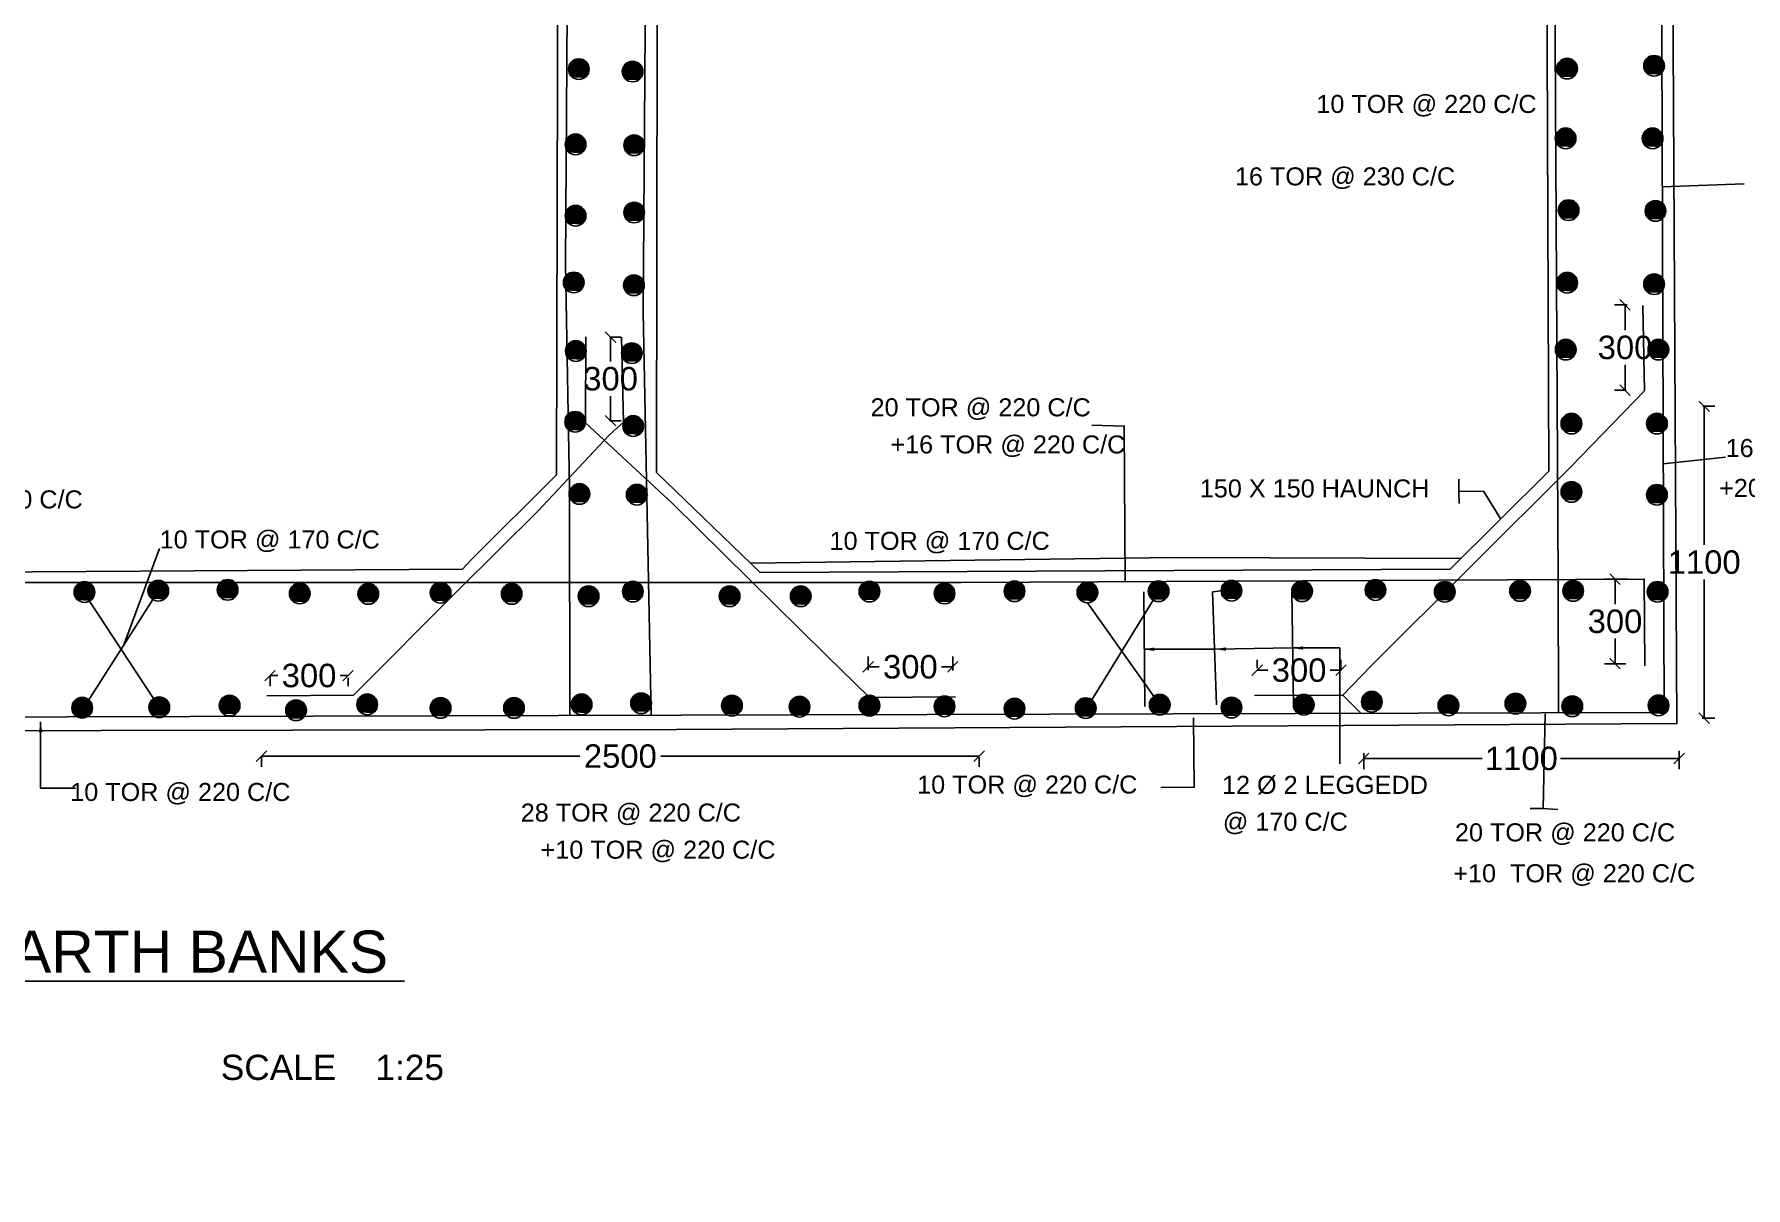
# Model space of a CAD drawing. Header units: inches. Extents: x 130.5 to 230.5, y 130.1 to 207.5.
# Drawn here: x 166.39 to 195.57, y 168.81 to 188.48 of the extents above; entities that cross this region are included whole.
import ezdxf

# ---------------------------------------------------------------- set-up
doc = ezdxf.new("R2010")
doc.units = ezdxf.units.IN
doc.header["$MEASUREMENT"] = 0
doc.layers.add('DRAWING', color=7, linetype='Continuous')
doc.styles.get("Standard").update_dxf_attribs({"font": 'arial.ttf'})
doc.dimstyles.get("Standard").update_dxf_attribs({"dimtxt": 0.18, "dimasz": 0.18, "dimexe": 0.18, "dimexo": 0.0625, "dimgap": 0.09, "dimtad": 0, "dimtih": 1, "dimtoh": 1, "dimdec": 4, "dimzin": 0, "dimdsep": 46, "dimtxsty": 'Standard', "dimblk": 'OBLIQUE', "dimblk1": 'OBLIQUE', "dimcen": 0.09, "dimadec": 0, "dimazin": 0, "dimtfac": 1, "dimtdec": 4, "dimtofl": 0, "dimtmove": 0, "dimatfit": 3, "dimfxl": 0, "dimtolj": 1, "dimtzin": 0, "dimarcsym": 0})
picture_1 = doc.add_image_def('image1.jpg', size_in_pixel=(4276, 3308))

# ---------------------------------------------------------------- blocks, each defined once
blk = doc.blocks.new('_Oblique')
at = {"color": 0, "linetype": 'ByBlock', "lineweight": -2}
blk.add_line((-0.5, -0.5), (0.5, 0.5), dxfattribs=at)
blk = doc.blocks.new('*D28')
at = {"layer": 'Defpoints', "color": 0, "transparency": 16777216}
for p in [(193.606, 183.869), (193.51, 182.414), (193.59, 182.414)]:
    blk.add_point(p, dxfattribs=at)
at = {"layer": 'DRAWING', "color": 0, "lineweight": -2, "transparency": 16777216}
for p, q in [((193.544, 183.869), (193.33, 183.869)), ((193.51, 183.869), (193.51, 183.436)), ((193.51, 182.414), (193.51, 182.847)), ((193.528, 182.414), (193.33, 182.414))]:
    blk.add_line(p, q, dxfattribs=at)
at = {"layer": 'DRAWING', "color": 0, "lineweight": -2, "transparency": 16777216, "xscale": 0.18, "yscale": 0.18, "zscale": 0.18}
for p, rotation in [((193.51, 183.869), 90), ((193.51, 182.414), 270)]:
    blk.add_blockref('_Oblique', p, dxfattribs=dict(at, rotation=rotation))
at = {"layer": 'DRAWING', "color": 0, "transparency": 16777216, "insert": (193.51, 183.141), "char_height": 0.4, "attachment_point": 5}
blk.add_mtext('\\A1;300', dxfattribs=at)
blk = doc.blocks.new('*D29')
at = {"layer": 'Defpoints', "color": 0, "transparency": 16777216}
for p in [(176.154, 183.32), (176.141, 181.894), (176.218, 181.894)]:
    blk.add_point(p, dxfattribs=at)
at = {"layer": 'DRAWING', "color": 0, "lineweight": -2, "transparency": 16777216}
for p, q in [((176.216, 183.32), (176.398, 183.32)), ((176.218, 183.32), (176.218, 182.901)), ((176.218, 181.894), (176.218, 182.313)), ((176.204, 181.894), (176.398, 181.894))]:
    blk.add_line(p, q, dxfattribs=at)
at = {"layer": 'DRAWING', "color": 0, "lineweight": -2, "transparency": 16777216, "xscale": 0.18, "yscale": 0.18, "zscale": 0.18}
for p, rotation in [((176.218, 183.32), 90), ((176.218, 181.894), 270)]:
    blk.add_blockref('_Oblique', p, dxfattribs=dict(at, rotation=rotation))
at = {"layer": 'DRAWING', "color": 0, "transparency": 16777216, "insert": (176.218, 182.607), "char_height": 0.4, "attachment_point": 5}
blk.add_mtext('\\A1;300', dxfattribs=at)
blk = doc.blocks.new('*D37')
at = {"layer": 'Defpoints', "color": 0, "transparency": 16777216}
for p in [(170.413, 177.594), (171.742, 177.574), (171.742, 177.546)]:
    blk.add_point(p, dxfattribs=at)
at = {"layer": 'DRAWING', "color": 0, "lineweight": -2, "transparency": 16777216}
for p, q in [((170.413, 177.546), (170.547, 177.546)), ((170.413, 177.531), (170.413, 177.366)), ((171.742, 177.546), (171.609, 177.546)), ((171.742, 177.511), (171.742, 177.366))]:
    blk.add_line(p, q, dxfattribs=at)
at = {"layer": 'DRAWING', "color": 0, "lineweight": -2, "transparency": 16777216, "xscale": 0.18, "yscale": 0.18, "zscale": 0.18, "rotation": 180}
blk.add_blockref('_Oblique', (170.413, 177.546), dxfattribs=at)
at = {"layer": 'DRAWING', "color": 0, "lineweight": -2, "transparency": 16777216, "xscale": 0.18, "yscale": 0.18, "zscale": 0.18}
blk.add_blockref('_Oblique', (171.742, 177.546), dxfattribs=at)
at = {"layer": 'DRAWING', "color": 0, "transparency": 16777216, "insert": (171.078, 177.546), "char_height": 0.4, "attachment_point": 5}
blk.add_mtext('\\A1;300', dxfattribs=at)
blk = doc.blocks.new('*D38')
at = {"layer": 'Defpoints', "color": 0, "transparency": 16777216}
for p in [(182.049, 177.695), (180.607, 177.575), (182.049, 177.569)]:
    blk.add_point(p, dxfattribs=at)
at = {"layer": 'DRAWING', "color": 0, "lineweight": -2, "transparency": 16777216}
for p, q in [((180.607, 177.638), (180.607, 177.875)), ((180.607, 177.695), (180.797, 177.695)), ((182.049, 177.695), (181.859, 177.695)), ((182.049, 177.632), (182.049, 177.875))]:
    blk.add_line(p, q, dxfattribs=at)
at = {"layer": 'DRAWING', "color": 0, "lineweight": -2, "transparency": 16777216, "xscale": 0.18, "yscale": 0.18, "zscale": 0.18, "rotation": 180}
blk.add_blockref('_Oblique', (180.607, 177.695), dxfattribs=at)
at = {"layer": 'DRAWING', "color": 0, "lineweight": -2, "transparency": 16777216, "xscale": 0.18, "yscale": 0.18, "zscale": 0.18}
blk.add_blockref('_Oblique', (182.049, 177.695), dxfattribs=at)
at = {"layer": 'DRAWING', "color": 0, "transparency": 16777216, "insert": (181.328, 177.695), "char_height": 0.4, "attachment_point": 5}
blk.add_mtext('\\A1;300', dxfattribs=at)
blk = doc.blocks.new('*D39')
at = {"layer": 'Defpoints', "color": 0, "transparency": 16777216}
for p in [(187.24, 177.612), (188.668, 177.638), (188.668, 177.579)]:
    blk.add_point(p, dxfattribs=at)
at = {"layer": 'DRAWING', "color": 0, "lineweight": -2, "transparency": 16777216}
for p, q in [((187.24, 177.675), (187.24, 177.818)), ((188.668, 177.641), (188.668, 177.818)), ((187.24, 177.638), (187.423, 177.638)), ((188.668, 177.638), (188.485, 177.638))]:
    blk.add_line(p, q, dxfattribs=at)
at = {"layer": 'DRAWING', "color": 0, "lineweight": -2, "transparency": 16777216, "xscale": 0.18, "yscale": 0.18, "zscale": 0.18, "rotation": 180}
blk.add_blockref('_Oblique', (187.24, 177.638), dxfattribs=at)
at = {"layer": 'DRAWING', "color": 0, "lineweight": -2, "transparency": 16777216, "xscale": 0.18, "yscale": 0.18, "zscale": 0.18}
blk.add_blockref('_Oblique', (188.668, 177.638), dxfattribs=at)
at = {"layer": 'DRAWING', "color": 0, "transparency": 16777216, "insert": (187.954, 177.638), "char_height": 0.4, "attachment_point": 5}
blk.add_mtext('\\A1;300', dxfattribs=at)
blk = doc.blocks.new('*D40')
at = {"layer": 'Defpoints', "color": 0, "transparency": 16777216}
for p in [(193.625, 179.193), (193.339, 177.75), (193.589, 177.75)]:
    blk.add_point(p, dxfattribs=at)
at = {"layer": 'DRAWING', "color": 0, "lineweight": -2, "transparency": 16777216}
for p, q in [((193.562, 179.193), (193.159, 179.193)), ((193.339, 179.193), (193.339, 178.766)), ((193.339, 177.75), (193.339, 178.177)), ((193.526, 177.75), (193.159, 177.75))]:
    blk.add_line(p, q, dxfattribs=at)
at = {"layer": 'DRAWING', "color": 0, "lineweight": -2, "transparency": 16777216, "xscale": 0.18, "yscale": 0.18, "zscale": 0.18}
for p, rotation in [((193.339, 179.193), 90), ((193.339, 177.75), 270)]:
    blk.add_blockref('_Oblique', p, dxfattribs=dict(at, rotation=rotation))
at = {"layer": 'DRAWING', "color": 0, "transparency": 16777216, "insert": (193.339, 178.471), "char_height": 0.4, "attachment_point": 5}
blk.add_mtext('\\A1;300', dxfattribs=at)
blk = doc.blocks.new('*D41')
at = {"layer": 'Defpoints', "color": 0, "transparency": 16777216}
for p in [(194.775, 182.139), (194.859, 182.139), (194.764, 176.821)]:
    blk.add_point(p, dxfattribs=at)
at = {"layer": 'DRAWING', "color": 0, "lineweight": -2, "transparency": 16777216}
for p, q in [((194.838, 182.139), (195.039, 182.139)), ((194.859, 182.139), (194.859, 179.775)), ((194.859, 176.821), (194.859, 179.186)), ((194.827, 176.821), (195.039, 176.821))]:
    blk.add_line(p, q, dxfattribs=at)
at = {"layer": 'DRAWING', "color": 0, "lineweight": -2, "transparency": 16777216, "xscale": 0.18, "yscale": 0.18, "zscale": 0.18}
for p, rotation in [((194.859, 182.139), 90), ((194.859, 176.821), 270)]:
    blk.add_blockref('_Oblique', p, dxfattribs=dict(at, rotation=rotation))
at = {"layer": 'DRAWING', "color": 0, "transparency": 16777216, "insert": (194.859, 179.48), "char_height": 0.4, "attachment_point": 5}
blk.add_mtext('\\A1;1100', dxfattribs=at)
blk = doc.blocks.new('*D47')
at = {"layer": 'Defpoints', "color": 0, "transparency": 16777216}
for p in [(170.269, 176.227), (182.499, 176.214), (182.499, 176.172)]:
    blk.add_point(p, dxfattribs=at)
at = {"layer": 'DRAWING', "color": 0, "lineweight": -2, "transparency": 16777216}
for p, q in [((170.269, 176.172), (175.694, 176.172)), ((170.269, 176.165), (170.269, 175.992)), ((182.499, 176.172), (177.074, 176.172)), ((182.499, 176.151), (182.499, 175.992))]:
    blk.add_line(p, q, dxfattribs=at)
at = {"layer": 'DRAWING', "color": 0, "lineweight": -2, "transparency": 16777216, "xscale": 0.18, "yscale": 0.18, "zscale": 0.18, "rotation": 180}
blk.add_blockref('_Oblique', (170.269, 176.172), dxfattribs=at)
at = {"layer": 'DRAWING', "color": 0, "lineweight": -2, "transparency": 16777216, "xscale": 0.18, "yscale": 0.18, "zscale": 0.18}
blk.add_blockref('_Oblique', (182.499, 176.172), dxfattribs=at)
at = {"layer": 'DRAWING', "color": 0, "transparency": 16777216, "insert": (176.384, 176.172), "char_height": 0.4, "attachment_point": 5}
blk.add_mtext('\\A1;2500', dxfattribs=at)
blk = doc.blocks.new('*D48')
at = {"layer": 'Defpoints', "color": 0, "transparency": 16777216}
for p in [(189.055, 176.29), (194.431, 176.325), (194.431, 176.132)]:
    blk.add_point(p, dxfattribs=at)
at = {"layer": 'DRAWING', "color": 0, "lineweight": -2, "transparency": 16777216}
for p, q in [((189.055, 176.227), (189.055, 175.952)), ((194.431, 176.262), (194.431, 175.952)), ((189.055, 176.132), (191.075, 176.132)), ((194.431, 176.132), (192.41, 176.132))]:
    blk.add_line(p, q, dxfattribs=at)
at = {"layer": 'DRAWING', "color": 0, "lineweight": -2, "transparency": 16777216, "xscale": 0.18, "yscale": 0.18, "zscale": 0.18, "rotation": 180}
blk.add_blockref('_Oblique', (189.055, 176.132), dxfattribs=at)
at = {"layer": 'DRAWING', "color": 0, "lineweight": -2, "transparency": 16777216, "xscale": 0.18, "yscale": 0.18, "zscale": 0.18}
blk.add_blockref('_Oblique', (194.431, 176.132), dxfattribs=at)
at = {"layer": 'DRAWING', "color": 0, "transparency": 16777216, "insert": (191.743, 176.132), "char_height": 0.4, "attachment_point": 5}
blk.add_mtext('\\A1;1100', dxfattribs=at)

msp = doc.modelspace()

# ---------------------------------------------------------------- hatches: boundary and pattern name
at = {"layer": 'DRAWING'}
h = msp.add_hatch(color=256, dxfattribs=at)
h.dxf.hatch_style = 1
h.paths.add_polyline_path([(175.50035, 187.88897, 0.23868129), (175.57218, 187.74707), (175.77608, 187.74381, 0.24714778), (175.8525, 187.88897, 1)])
h = msp.add_hatch(color=256, dxfattribs=at)
h.dxf.hatch_style = 1
h.paths.add_polyline_path([(176.41676, 187.84798, 0.23868129), (176.48859, 187.70608), (176.69249, 187.70282, 0.24714778), (176.76891, 187.84798, 1)])
h = msp.add_hatch(color=256, dxfattribs=at)
h.dxf.hatch_style = 1
h.paths.add_polyline_path([(192.34607, 187.89736, 0.23868129), (192.4179, 187.75547), (192.6218, 187.7522, 0.24714778), (192.69822, 187.89736, 1)])
h = msp.add_hatch(color=256, dxfattribs=at)
h.dxf.hatch_style = 1
h.paths.add_polyline_path([(193.82811, 187.9459, 0.23868129), (193.89994, 187.804), (194.10384, 187.80074, 0.24714778), (194.18026, 187.9459, 1)])
h = msp.add_hatch(color=256, dxfattribs=at)
h.dxf.hatch_style = 1
h.paths.add_polyline_path([(175.44564, 186.60472, 0.23868129), (175.51747, 186.46282), (175.72137, 186.45956, 0.24714778), (175.79779, 186.60472, 1)])
h = msp.add_hatch(color=256, dxfattribs=at)
h.dxf.hatch_style = 1
h.paths.add_polyline_path([(176.44412, 186.59106, 0.23868129), (176.51594, 186.44916), (176.71985, 186.4459, 0.24714778), (176.79627, 186.59106, 1)])
h = msp.add_hatch(color=256, dxfattribs=at)
h.dxf.hatch_style = 1
h.paths.add_polyline_path([(192.32177, 186.70822, 0.23868129), (192.3936, 186.56632), (192.5975, 186.56306, 0.24714778), (192.67392, 186.70822, 1)])
h = msp.add_hatch(color=256, dxfattribs=at)
h.dxf.hatch_style = 1
h.paths.add_polyline_path([(193.80381, 186.70822, 0.23868129), (193.87564, 186.56632), (194.07954, 186.56306, 0.24714778), (194.15596, 186.70822, 1)])
h = msp.add_hatch(color=256, dxfattribs=at)
h.dxf.hatch_style = 1
h.paths.add_polyline_path([(175.44564, 185.38878, 0.23868129), (175.51747, 185.24688), (175.72137, 185.24362, 0.24714778), (175.79779, 185.38878, 1)])
h = msp.add_hatch(color=256, dxfattribs=at)
h.dxf.hatch_style = 1
h.paths.add_polyline_path([(176.44412, 185.44343, 0.23868129), (176.51594, 185.30153), (176.71985, 185.29827, 0.24714778), (176.79627, 185.44343, 1)])
h = msp.add_hatch(color=256, dxfattribs=at)
h.dxf.hatch_style = 1
h.paths.add_polyline_path([(192.37171, 185.48376, 0.23868129), (192.44354, 185.34186), (192.64744, 185.3386, 0.24714778), (192.72386, 185.48376, 1)])
h = msp.add_hatch(color=256, dxfattribs=at)
h.dxf.hatch_style = 1
h.paths.add_polyline_path([(193.8524, 185.47054, 0.23868129), (193.92423, 185.32864), (194.12814, 185.32538, 0.24714778), (194.20456, 185.47054, 1)])
h = msp.add_hatch(color=256, dxfattribs=at)
h.dxf.hatch_style = 1
h.paths.add_polyline_path([(175.41323, 184.25134, 0.23868129), (175.48506, 184.10944), (175.68896, 184.10618, 0.24714778), (175.76538, 184.25134, 1)])
h = msp.add_hatch(color=256, dxfattribs=at)
h.dxf.hatch_style = 1
h.paths.add_polyline_path([(192.34741, 184.24608, 0.23868129), (192.41924, 184.10418), (192.62314, 184.10092, 0.24714778), (192.69956, 184.24608, 1)])
h = msp.add_hatch(color=256, dxfattribs=at)
h.dxf.hatch_style = 1
h.paths.add_polyline_path([(193.82945, 184.22181, 0.23868129), (193.90128, 184.07991), (194.10518, 184.07665, 0.24714778), (194.1816, 184.22181, 1)])
h = msp.add_hatch(color=256, dxfattribs=at)
h.dxf.hatch_style = 1
h.paths.add_polyline_path([(176.43984, 184.20308, 0.23868129), (176.51166, 184.06118), (176.71557, 184.05792, 0.24714778), (176.79199, 184.20308, 1)])
h = msp.add_hatch(color=256, dxfattribs=at)
h.dxf.hatch_style = 1
h.paths.add_polyline_path([(175.44946, 183.08113, 0.23868129), (175.52129, 182.93923), (175.7252, 182.93597, 0.24714778), (175.80162, 183.08113, 1)])
h = msp.add_hatch(color=256, dxfattribs=at)
h.dxf.hatch_style = 1
h.paths.add_polyline_path([(176.4036, 183.04493, 0.23868129), (176.47543, 182.90303), (176.67933, 182.89977, 0.24714778), (176.75575, 183.04493, 1)])
h = msp.add_hatch(color=256, dxfattribs=at)
h.dxf.hatch_style = 1
h.paths.add_polyline_path([(192.32312, 183.10547, 0.23868129), (192.39495, 182.96357), (192.59885, 182.96031, 0.24714778), (192.67527, 183.10547, 1)])
h = msp.add_hatch(color=256, dxfattribs=at)
h.dxf.hatch_style = 1
h.paths.add_polyline_path([(193.90234, 183.10547, 0.23868129), (193.97417, 182.96357), (194.17807, 182.96031, 0.24714778), (194.25449, 183.10547, 1)])
h = msp.add_hatch(color=256, dxfattribs=at)
h.dxf.hatch_style = 1
h.paths.add_polyline_path([(175.43739, 181.87472, 0.23868129), (175.50922, 181.73282), (175.71312, 181.72956, 0.24714778), (175.78954, 181.87472, 1)])
h = msp.add_hatch(color=256, dxfattribs=at)
h.dxf.hatch_style = 1
h.paths.add_polyline_path([(176.42776, 181.80234, 0.23868129), (176.49959, 181.66044), (176.70349, 181.65718, 0.24714778), (176.77991, 181.80234, 1)])
h = msp.add_hatch(color=256, dxfattribs=at)
h.dxf.hatch_style = 1
h.paths.add_polyline_path([(192.4203, 181.84352, 0.23868129), (192.49213, 181.70162), (192.69603, 181.69836, 0.24714778), (192.77245, 181.84352, 1)])
h = msp.add_hatch(color=256, dxfattribs=at)
h.dxf.hatch_style = 1
h.paths.add_polyline_path([(193.87804, 181.84352, 0.23868129), (193.94987, 181.70162), (194.15377, 181.69836, 0.24714778), (194.23019, 181.84352, 1)])
h = msp.add_hatch(color=256, dxfattribs=at)
h.dxf.hatch_style = 1
h.paths.add_polyline_path([(175.50985, 180.64419, 0.23868129), (175.58168, 180.50229), (175.78558, 180.49903, 0.24714778), (175.862, 180.64419, 1)])
h = msp.add_hatch(color=256, dxfattribs=at)
h.dxf.hatch_style = 1
h.paths.add_polyline_path([(176.48815, 180.63212, 0.23868129), (176.55998, 180.49022), (176.76388, 180.48696, 0.24714778), (176.8403, 180.63212, 1)])
h = msp.add_hatch(color=256, dxfattribs=at)
h.dxf.hatch_style = 1
h.paths.add_polyline_path([(192.4203, 180.67864, 0.23868129), (192.49213, 180.53675), (192.69603, 180.53348, 0.24714778), (192.77245, 180.67864, 1)])
h = msp.add_hatch(color=256, dxfattribs=at)
h.dxf.hatch_style = 1
h.paths.add_polyline_path([(193.87804, 180.63011, 0.23868129), (193.94987, 180.48821), (194.15377, 180.48495, 0.24714778), (194.23019, 180.63011, 1)])
h = msp.add_hatch(color=256, dxfattribs=at)
h.dxf.hatch_style = 1
h.paths.add_polyline_path([(167.07336, 178.97095, 0.23868129), (167.14519, 178.82906), (167.34909, 178.82579, 0.24714778), (167.42551, 178.97095, 1)])
h = msp.add_hatch(color=256, dxfattribs=at)
h.dxf.hatch_style = 1
h.paths.add_polyline_path([(168.33268, 178.99425, 0.23868129), (168.40451, 178.85235), (168.60842, 178.84909, 0.24714778), (168.68484, 178.99425, 1)])
h = msp.add_hatch(color=256, dxfattribs=at)
h.dxf.hatch_style = 1
h.paths.add_polyline_path([(169.51427, 179.00978, 0.23868129), (169.5861, 178.86788), (169.79, 178.86462, 0.24714778), (169.86642, 179.00978, 1)])
h = msp.add_hatch(color=256, dxfattribs=at)
h.dxf.hatch_style = 1
h.paths.add_polyline_path([(173.14385, 178.96025, 0.23868129), (173.21568, 178.81835), (173.41958, 178.81509, 0.24714778), (173.496, 178.96025, 1)])
h = msp.add_hatch(color=256, dxfattribs=at)
h.dxf.hatch_style = 1
h.paths.add_polyline_path([(176.42166, 178.98009, 0.23868129), (176.49349, 178.8382), (176.69739, 178.83493, 0.24714778), (176.77381, 178.98009, 1)])
h = msp.add_hatch(color=256, dxfattribs=at)
h.dxf.hatch_style = 1
h.paths.add_polyline_path([(180.45436, 178.98009, 0.23868129), (180.52619, 178.8382), (180.73009, 178.83493, 0.24714778), (180.80651, 178.98009, 1)])
h = msp.add_hatch(color=256, dxfattribs=at)
h.dxf.hatch_style = 1
h.paths.add_polyline_path([(182.92737, 178.98541, 0.23868129), (182.9992, 178.84352), (183.2031, 178.84026, 0.24714778), (183.27952, 178.98541, 1)])
h = msp.add_hatch(color=256, dxfattribs=at)
h.dxf.hatch_style = 1
h.paths.add_polyline_path([(184.16969, 178.96587, 0.23868129), (184.24152, 178.82397), (184.44542, 178.82071, 0.24714778), (184.52184, 178.96587, 1)])
h = msp.add_hatch(color=256, dxfattribs=at)
h.dxf.hatch_style = 1
h.paths.add_polyline_path([(185.38266, 178.98541, 0.23868129), (185.45449, 178.84352), (185.65839, 178.84026, 0.24714778), (185.73481, 178.98541, 1)])
h = msp.add_hatch(color=256, dxfattribs=at)
h.dxf.hatch_style = 1
h.paths.add_polyline_path([(186.62498, 178.99519, 0.23868129), (186.69681, 178.85329), (186.90071, 178.85003, 0.24714778), (186.97713, 178.99519, 1)])
h = msp.add_hatch(color=256, dxfattribs=at)
h.dxf.hatch_style = 1
h.paths.add_polyline_path([(187.82816, 178.98541, 0.23868129), (187.89999, 178.84352), (188.1039, 178.84026, 0.24714778), (188.18032, 178.98541, 1)])
h = msp.add_hatch(color=256, dxfattribs=at)
h.dxf.hatch_style = 1
h.paths.add_polyline_path([(189.07965, 179.00638, 0.23868129), (189.15148, 178.86448), (189.35539, 178.86122, 0.24714778), (189.43181, 179.00638, 1)])
h = msp.add_hatch(color=256, dxfattribs=at)
h.dxf.hatch_style = 1
h.paths.add_polyline_path([(190.26124, 178.97597, 0.23868129), (190.33307, 178.83407), (190.53697, 178.83081, 0.24714778), (190.61339, 178.97597, 1)])
h = msp.add_hatch(color=256, dxfattribs=at)
h.dxf.hatch_style = 1
h.paths.add_polyline_path([(191.54352, 178.99159, 0.23868129), (191.61535, 178.84969), (191.81925, 178.84643, 0.24714778), (191.89567, 178.99159, 1)])
h = msp.add_hatch(color=256, dxfattribs=at)
h.dxf.hatch_style = 1
h.paths.add_polyline_path([(192.45049, 178.99159, 0.23868129), (192.52232, 178.84969), (192.72622, 178.84643, 0.24714778), (192.80264, 178.99159, 1)])
h = msp.add_hatch(color=256, dxfattribs=at)
h.dxf.hatch_style = 1
h.paths.add_polyline_path([(193.88914, 178.97597, 0.23868129), (193.96097, 178.83407), (194.16488, 178.83081, 0.24714778), (194.2413, 178.97597, 1)])
h = msp.add_hatch(color=256, dxfattribs=at)
h.dxf.hatch_style = 1
h.paths.add_polyline_path([(170.7425, 178.94766, 0.23868129), (170.81433, 178.80576), (171.01823, 178.8025, 0.24714778), (171.09465, 178.94766, 1)])
h = msp.add_hatch(color=256, dxfattribs=at)
h.dxf.hatch_style = 1
h.paths.add_polyline_path([(171.91219, 178.94041, 0.23868129), (171.98402, 178.79851), (172.18792, 178.79525, 0.24714778), (172.26434, 178.94041, 1)])
h = msp.add_hatch(color=256, dxfattribs=at)
h.dxf.hatch_style = 1
h.paths.add_polyline_path([(174.35565, 178.94041, 0.23868129), (174.42748, 178.79851), (174.63138, 178.79525, 0.24714778), (174.7078, 178.94041, 1)])
h = msp.add_hatch(color=256, dxfattribs=at)
h.dxf.hatch_style = 1
h.paths.add_polyline_path([(175.66677, 178.90072, 0.23868129), (175.7386, 178.75882), (175.9425, 178.75556, 0.24714778), (176.01892, 178.90072, 1)])
h = msp.add_hatch(color=256, dxfattribs=at)
h.dxf.hatch_style = 1
h.paths.add_polyline_path([(178.0705, 178.90072, 0.23868129), (178.14233, 178.75882), (178.34623, 178.75556, 0.24714778), (178.42265, 178.90072, 1)])
h = msp.add_hatch(color=256, dxfattribs=at)
h.dxf.hatch_style = 1
h.paths.add_polyline_path([(179.28229, 178.90072, 0.23868129), (179.35412, 178.75882), (179.55803, 178.75556, 0.24714778), (179.63444, 178.90072, 1)])
h = msp.add_hatch(color=256, dxfattribs=at)
h.dxf.hatch_style = 1
h.paths.add_polyline_path([(181.73397, 178.94633, 0.23868129), (181.80579, 178.80443), (182.0097, 178.80117, 0.24714778), (182.08612, 178.94633, 1)])
h = msp.add_hatch(color=256, dxfattribs=at)
h.dxf.hatch_style = 1
h.paths.add_polyline_path([(167.03449, 176.99869, 0.23868129), (167.10632, 176.85679), (167.31023, 176.85353, 0.24714778), (167.38665, 176.99869, 1)])
h = msp.add_hatch(color=256, dxfattribs=at)
h.dxf.hatch_style = 1
h.paths.add_polyline_path([(168.34823, 177.00646, 0.23868129), (168.42006, 176.86456), (168.62396, 176.8613, 0.24714778), (168.70038, 177.00646, 1)])
h = msp.add_hatch(color=256, dxfattribs=at)
h.dxf.hatch_style = 1
h.paths.add_polyline_path([(169.54819, 177.03547, 0.23868129), (169.62002, 176.89358), (169.82392, 176.89032, 0.24714778), (169.90034, 177.03547, 1)])
h = msp.add_hatch(color=256, dxfattribs=at)
h.dxf.hatch_style = 1
h.paths.add_polyline_path([(170.68053, 176.9561, 0.23868129), (170.75236, 176.8142), (170.95626, 176.81094, 0.24714778), (171.03268, 176.9561, 1)])
h = msp.add_hatch(color=256, dxfattribs=at)
h.dxf.hatch_style = 1
h.paths.add_polyline_path([(171.89232, 177.05532, 0.23868129), (171.96415, 176.91342), (172.16805, 176.91016, 0.24714778), (172.24447, 177.05532, 1)])
h = msp.add_hatch(color=256, dxfattribs=at)
h.dxf.hatch_style = 1
h.paths.add_polyline_path([(173.14385, 176.99579, 0.23868129), (173.21568, 176.85389), (173.41958, 176.85063, 0.24714778), (173.496, 176.99579, 1)])
h = msp.add_hatch(color=256, dxfattribs=at)
h.dxf.hatch_style = 1
h.paths.add_polyline_path([(174.39538, 176.99579, 0.23868129), (174.46721, 176.85389), (174.67111, 176.85063, 0.24714778), (174.74753, 176.99579, 1)])
h = msp.add_hatch(color=256, dxfattribs=at)
h.dxf.hatch_style = 1
h.paths.add_polyline_path([(175.54758, 177.05532, 0.23868129), (175.61941, 176.91342), (175.82331, 176.91016, 0.24714778), (175.89973, 177.05532, 1)])
h = msp.add_hatch(color=256, dxfattribs=at)
h.dxf.hatch_style = 1
h.paths.add_polyline_path([(176.56072, 177.07516, 0.23868129), (176.63255, 176.93326), (176.83645, 176.93, 0.24714778), (176.91287, 177.07516, 1)])
h = msp.add_hatch(color=256, dxfattribs=at)
h.dxf.hatch_style = 1
h.paths.add_polyline_path([(178.11023, 177.03547, 0.23868129), (178.18206, 176.89358), (178.38596, 176.89032, 0.24714778), (178.46238, 177.03547, 1)])
h = msp.add_hatch(color=256, dxfattribs=at)
h.dxf.hatch_style = 1
h.paths.add_polyline_path([(179.26243, 177.01563, 0.23868129), (179.33426, 176.87373), (179.53816, 176.87047, 0.24714778), (179.61458, 177.01563, 1)])
h = msp.add_hatch(color=256, dxfattribs=at)
h.dxf.hatch_style = 1
h.paths.add_polyline_path([(180.45436, 177.03547, 0.23868129), (180.52619, 176.89358), (180.73009, 176.89032, 0.24714778), (180.80651, 177.03547, 1)])
h = msp.add_hatch(color=256, dxfattribs=at)
h.dxf.hatch_style = 1
h.paths.add_polyline_path([(181.73397, 177.02145, 0.23868129), (181.80579, 176.87955), (182.0097, 176.87629, 0.24714778), (182.08612, 177.02145, 1)])
h = msp.add_hatch(color=256, dxfattribs=at)
h.dxf.hatch_style = 1
h.paths.add_polyline_path([(182.92737, 176.98237, 0.23868129), (182.9992, 176.84047), (183.2031, 176.83721, 0.24714778), (183.27952, 176.98237, 1)])
h = msp.add_hatch(color=256, dxfattribs=at)
h.dxf.hatch_style = 1
h.paths.add_polyline_path([(184.14034, 176.99214, 0.23868129), (184.21217, 176.85024), (184.41607, 176.84698, 0.24714778), (184.49249, 176.99214, 1)])
h = msp.add_hatch(color=256, dxfattribs=at)
h.dxf.hatch_style = 1
h.paths.add_polyline_path([(185.40222, 177.05076, 0.23868129), (185.47405, 176.90887), (185.67795, 176.9056, 0.24714778), (185.75437, 177.05076, 1)])
h = msp.add_hatch(color=256, dxfattribs=at)
h.dxf.hatch_style = 1
h.paths.add_polyline_path([(186.62498, 177.00191, 0.23868129), (186.69681, 176.86001), (186.90071, 176.85675, 0.24714778), (186.97713, 177.00191, 1)])
h = msp.add_hatch(color=256, dxfattribs=at)
h.dxf.hatch_style = 1
h.paths.add_polyline_path([(187.85751, 177.05076, 0.23868129), (187.92934, 176.90887), (188.13324, 176.9056, 0.24714778), (188.20966, 177.05076, 1)])
h = msp.add_hatch(color=256, dxfattribs=at)
h.dxf.hatch_style = 1
h.paths.add_polyline_path([(189.0171, 177.10076, 0.23868129), (189.08893, 176.95886), (189.29284, 176.9556, 0.24714778), (189.36926, 177.10076, 1)])
h = msp.add_hatch(color=256, dxfattribs=at)
h.dxf.hatch_style = 1
h.paths.add_polyline_path([(190.32379, 177.03911, 0.23868129), (190.39562, 176.89721), (190.59952, 176.89395, 0.24714778), (190.67594, 177.03911, 1)])
h = msp.add_hatch(color=256, dxfattribs=at)
h.dxf.hatch_style = 1
h.paths.add_polyline_path([(191.46533, 177.07035, 0.23868129), (191.53716, 176.92845), (191.74106, 176.92519, 0.24714778), (191.81748, 177.07035, 1)])
h = msp.add_hatch(color=256, dxfattribs=at)
h.dxf.hatch_style = 1
h.paths.add_polyline_path([(192.43486, 177.02349, 0.23868129), (192.50668, 176.88159), (192.71059, 176.87833, 0.24714778), (192.78701, 177.02349, 1)])
h = msp.add_hatch(color=256, dxfattribs=at)
h.dxf.hatch_style = 1
h.paths.add_polyline_path([(193.90478, 177.03911, 0.23868129), (193.97661, 176.89721), (194.18051, 176.89395, 0.24714778), (194.25693, 177.03911, 1)])

# ---------------------------------------------------------------- linework, layer by layer
for points in [[(194.14413, 185.87918), (195.53801, 185.9346)], [(194.16084, 181.16072), (195.22441, 181.27452)]]:
    msp.add_lwpolyline(points)
for points in [[(141.29303, 196.53924), (142.84105, 196.56611), (153.78577, 196.61891), (185.19216, 196.73873), (194.28734, 196.73508), (194.39076, 176.72892), (177.34065, 176.63039), (141.37773, 176.56491), (141.29303, 196.53924)], [(194.10646, 196.51674), (194.17586, 176.9176), (162.75924, 176.83454), (141.57236, 176.7611), (141.52842, 196.3439)], [(192.27557, 196.50892), (192.36791, 179.18648)], [(170.48467, 196.06148), (171.94495, 196.07038), (172.50146, 195.53229), (175.50057, 192.61587), (175.47713, 188.87416), (175.45014, 184.56647), (175.51565, 180.73732), (175.52588, 176.86829)], [(176.91004, 176.87195), (176.77433, 183.74584), (176.83397, 192.56693), (176.80317, 194.48695)], [(177.00251, 181.00863), (178.76689, 179.30307), (190.52937, 179.36221), (192.21365, 181.03447), (192.16742, 192.58401), (190.68074, 194.04999), (179.93027, 194.04966), (178.50828, 194.04683), (177.01585, 192.49968), (177.00251, 181.00863)], [(161.86996, 193.91981), (166.43059, 193.94075), (170.93216, 193.96141), (173.82004, 193.96419), (175.26864, 192.53303), (175.3202, 190.09131), (175.29669, 180.97283), (173.84279, 179.52265), (173.69181, 179.3647), (166.36668, 179.31549), (162.09146, 179.30489), (161.8257, 179.56743), (160.43552, 180.95561), (160.43518, 186.75776), (160.4026, 192.47005), (161.86996, 193.91981)], [(187.19508, 177.20749), (188.69892, 177.21062), (189.17928, 177.70611), (192.58598, 181.10804), (193.84094, 182.40052), (193.81243, 183.85664)], [(170.35589, 177.2043), (171.83355, 177.21426), (173.62537, 179.01061), (174.97967, 180.35388), (176.19875, 181.65051), (176.4405, 181.8681), (176.40211, 183.31685)], [(175.79529, 183.32298), (175.78881, 181.85875), (177.27508, 180.48396), (179.89408, 177.89354), (180.6313, 177.17345), (182.09958, 177.18535)], [(184.42003, 181.81861), (184.97232, 181.803), (184.98907, 179.14267)], [(191.39035, 180.21705), (191.09733, 180.69061), (190.67835, 180.68659), (190.67633, 180.89613)], [(190.67835, 180.68659), (190.68031, 180.48172)], [(167.91326, 178.05659), (168.53154, 179.71458)], [(178.6004, 179.46401), (185.83071, 179.5602), (190.70972, 179.54127)], [(141.89419, 177.52981), (141.91858, 179.02401), (160.54737, 179.10858), (166.13087, 179.13246), (182.19653, 179.13226), (193.83713, 179.19431), (193.84501, 177.71574)], [(192.36791, 179.18648), (192.37392, 176.91283)], [(167.3259, 177.13174), (168.41436, 178.84562)], [(185.30689, 178.97482), (185.32361, 177.01778)], [(186.62498, 178.99519), (186.48017, 178.97416), (186.54612, 177.04807)], [(187.82816, 178.98541), (187.85751, 177.05076)], [(167.33656, 178.81795), (168.42776, 177.15371)], [(184.34576, 178.7898), (185.5783, 177.05076)], [(184.42292, 177.13235), (185.46672, 178.8353)], [(188.69892, 177.21062), (189.00574, 176.90393)], [(186.15208, 176.82926), (186.16649, 175.64338), (185.59764, 175.63675)], [(192.14701, 176.89753), (192.11274, 175.28119), (191.89209, 175.27856)], [(192.10223, 175.28119), (192.36566, 175.26314)]]:
    msp.add_lwpolyline(points, dxfattribs=at)
for centre in [(175.67643, 187.88897), (176.59283, 187.84798), (192.52214, 187.89736), (194.00418, 187.9459), (175.62172, 186.60472), (176.62019, 186.59106), (192.49785, 186.70822), (193.97989, 186.70822), (175.62172, 185.38878), (176.62019, 185.44343), (192.54778, 185.48376), (194.02848, 185.47054), (175.58931, 184.25134), (192.52349, 184.24608), (194.00553, 184.22181), (176.61591, 184.20308), (175.62554, 183.08113), (176.57968, 183.04493), (192.49919, 183.10547), (194.07841, 183.10547), (175.61346, 181.87472), (176.60383, 181.80234), (192.59638, 181.84352), (194.05412, 181.84352), (175.68593, 180.64419), (176.66422, 180.63212), (192.59638, 180.67864), (194.05412, 180.63011), (167.24944, 178.97095), (168.50876, 178.99425), (169.69035, 179.00978), (173.31993, 178.96025), (176.59774, 178.98009), (180.63043, 178.98009), (183.10345, 178.98541), (184.34576, 178.96587), (185.55873, 178.98541), (186.80105, 178.99519), (188.00424, 178.98541), (189.25573, 179.00638), (190.43732, 178.97597), (191.71959, 178.99159), (192.62657, 178.99159), (194.06522, 178.97597), (170.91857, 178.94766), (172.08826, 178.94041), (174.53172, 178.94041), (175.84285, 178.90072), (178.24657, 178.90072), (179.45837, 178.90072), (181.91004, 178.94633), (167.21057, 176.99869), (168.52431, 177.00646), (169.72427, 177.03547), (170.8566, 176.9561), (172.0684, 177.05532), (173.31993, 176.99579), (174.57145, 176.99579), (175.72365, 177.05532), (176.73679, 177.07516), (178.2863, 177.03547), (179.4385, 177.01563), (180.63043, 177.03547), (181.91004, 177.02145), (183.10345, 176.98237), (184.31642, 176.99214), (185.5783, 177.05076), (186.80105, 177.00191), (188.03359, 177.05076), (189.19318, 177.10076), (190.49987, 177.03911), (191.64141, 177.07035), (192.61093, 177.02349), (194.08086, 177.03911)]:
    msp.add_circle(centre, 0.17608, dxfattribs=at)

# ---------------------------------------------------------------- texts
for s, height, p in [('10 TOR @ 220 C/C ', 0.3074495, (188.24839, 187.14153)), ('16 TOR @ 230 C/C ', 0.3074495, (186.86043, 185.90614)), ('20 TOR @ 220 C/C ', 0.3074495, (180.64945, 181.96835)), ('+16 TOR @ 220 C/C ', 0.3074495, (180.98752, 181.33518)), ('16 TOR @ 220 C/C ', 0.3074495, (195.22441, 181.27452)), ('150 X 150 HAUNCH', 0.3074495, (186.26194, 180.58513)), ('+20 TOR @ 220 C/C ', 0.3074495, (195.11385, 180.59349)), ('20 TOR @ 220 C/C ', 0.3074495, (163.4665, 180.39797)), ('10 TOR @ 170 C/C ', 0.3074495, (168.53154, 179.71458)), ('10 TOR @ 170 C/C ', 0.3074495, (179.95023, 179.69116)), ('10 TOR @ 220 C/C ', 0.3074495, (167.0069, 175.4089)), ('10 TOR @ 220 C/C ', 0.3074495, (181.44351, 175.53531)), ('12 Ø 2 LEGGEDD ', 0.3074495, (186.64051, 175.53049)), ('28 TOR @ 220 C/C ', 0.3074495, (174.68613, 175.05797)), ('@ 170 C/C ', 0.30745, (186.65358, 174.90237)), ('20 TOR @ 220 C/C ', 0.3074495, (190.61073, 174.72043)), ('+10 TOR @ 220 C/C ', 0.3074495, (175.0242, 174.4248)), ('+10  TOR @ 220 C/C ', 0.3074495, (190.58278, 174.02255)), ('%%UUNDER EARTH BANKS ', 0.7181459, (161.50112, 172.48096)), ('SCALE    1:25', 0.429721, (169.57418, 170.65162))]:
    msp.add_text(s, height=height, dxfattribs=at).set_placement(p)
at = {"layer": 'DRAWING', "insert": (186.61828, 178.08652), "char_height": 0.18, "attachment_point": 1}
msp.add_mtext('\\A1;', dxfattribs=at)

# ---------------------------------------------------------------- dimensions: what is measured, and where the dimension line sits
at = {"layer": 'DRAWING'}
for base, p1, p2, text, picture, middle in [((193.50953, 182.41365), (193.60613, 183.86899), (193.59003, 182.41365), '300', '*D28', (193.50953, 183.14132)), ((176.21753, 181.89408), (176.1538, 183.32007), (176.14106, 181.89408), '300', '*D29', (176.21753, 182.60708)), ((194.8594, 182.13944), (194.76422, 176.82138), (194.77515, 182.13944), '1100', '*D41', (194.8594, 179.48041)), ((193.33851, 177.74963), (193.62455, 179.19318), (193.58897, 177.74963), '300', '*D40', (193.33851, 178.4714))]:
    dim = msp.add_linear_dim(base=base, p1=p1, p2=p2, angle=90, text=text, dimstyle='Standard', override={"dimtxt": 0.4}, dxfattribs=at)
    dim.commit()
    dim.dimension.update_dxf_attribs({"geometry": picture, "text_midpoint": middle})
for base, p1, p2, text, picture, middle in [((171.74202, 177.54643), (170.41348, 177.59383), (171.74202, 177.57352), '300', '*D37', (171.07775, 177.54643)), ((182.04918, 177.69474), (180.60671, 177.57517), (182.04918, 177.56919), '300', '*D38', (181.32794, 177.69474)), ((188.6678, 177.63769), (187.23993, 177.61238), (188.6678, 177.57862), '300', '*D39', (187.95386, 177.63769)), ((182.49935, 176.17176), (170.26879, 176.22718), (182.49935, 176.21365), '2500', '*D47', (176.38407, 176.17176)), ((194.43069, 176.13171), (189.05478, 176.28964), (194.43069, 176.32474), '1100', '*D48', (191.74274, 176.13171))]:
    dim = msp.add_linear_dim(base=base, p1=p1, p2=p2, text=text, dimstyle='Standard', override={"dimtxt": 0.4}, dxfattribs=at)
    dim.commit()
    dim.dimension.update_dxf_attribs({"geometry": picture, "text_midpoint": middle})

# ---------------------------------------------------------------- pictures from other files: only their frames are drawn
image = msp.add_image(picture_1, insert=(130.45564, 130.13185), size_in_units=(100, 77.36202), dxfattribs=dict(fade=30))
image.dxf.flags = 7

# ---------------------------------------------------------------- leaders
for points in [[(185.30564, 177.99652), (186.52828, 177.99652)], [(186.52828, 177.99652), (187.84284, 178.01809)], [(187.84284, 178.01809), (188.64894, 178.01809), (188.64894, 176.04242)], [(166.50208, 176.75798), (166.50208, 175.62937), (167.09509, 175.62937)]]:
    msp.add_leader(points, dimstyle='Standard', override={"dimtxt": 0.4}, dxfattribs=at)

doc.saveas('drawing.dxf')
